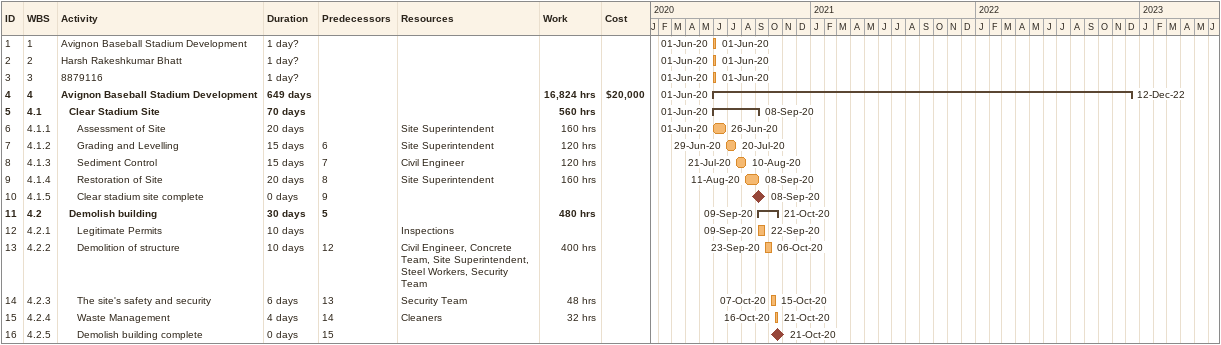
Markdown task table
| ID | WBS | Task | Duration | Start | Finish | Predecessors | Resources | Work (h) | Cost ($) |
|---|---|---|---|---|---|---|---|---|---|
| 1 | 1 | Avignon Baseball Stadium Development | 1d? | 2020-06-01 | 2020-06-01 |  |  |  |  |
| 2 | 2 | Harsh Rakeshkumar Bhatt | 1d? | 2020-06-01 | 2020-06-01 |  |  |  |  |
| 3 | 3 | 8879116 | 1d? | 2020-06-01 | 2020-06-01 |  |  |  |  |
| 4 | 4 | **Avignon Baseball Stadium Development** | 649d | 2020-06-01 | 2022-12-12 |  |  | 16824 | 20000 |
| 5 | 4.1 | **Clear Stadium Site** | 70d | 2020-06-01 | 2020-09-08 |  |  | 560 |  |
| 6 | 4.1.1 | Assessment of Site | 20d | 2020-06-01 | 2020-06-26 |  | Site Superintendent | 160 |  |
| 7 | 4.1.2 | Grading and Levelling | 15d | 2020-06-29 | 2020-07-20 | 6 | Site Superintendent | 120 |  |
| 8 | 4.1.3 | Sediment Control | 15d | 2020-07-21 | 2020-08-10 | 7 | Civil Engineer | 120 |  |
| 9 | 4.1.4 | Restoration of Site | 20d | 2020-08-11 | 2020-09-08 | 8 | Site Superintendent | 160 |  |
| 10 | 4.1.5 | Clear stadium site complete | 0d | 2020-09-08 | 2020-09-08 | 9 |  |  |  |
| 11 | 4.2 | **Demolish building** | 30d | 2020-09-09 | 2020-10-21 | 5 |  | 480 |  |
| 12 | 4.2.1 | Legitimate Permits | 10d | 2020-09-09 | 2020-09-22 |  | Inspections |  |  |
| 13 | 4.2.2 | Demolition of structure | 10d | 2020-09-23 | 2020-10-06 | 12 | Civil Engineer, Concrete Team, Site Superintendent, Steel Workers, Security Team | 400 |  |
| 14 | 4.2.3 | The site's safety and security | 6d | 2020-10-07 | 2020-10-15 | 13 | Security Team | 48 |  |
| 15 | 4.2.4 | Waste Management | 4d | 2020-10-16 | 2020-10-21 | 14 | Cleaners | 32 |  |
| 16 | 4.2.5 | Demolish building complete | 0d | 2020-10-21 | 2020-10-21 | 15 |  |  |  |
